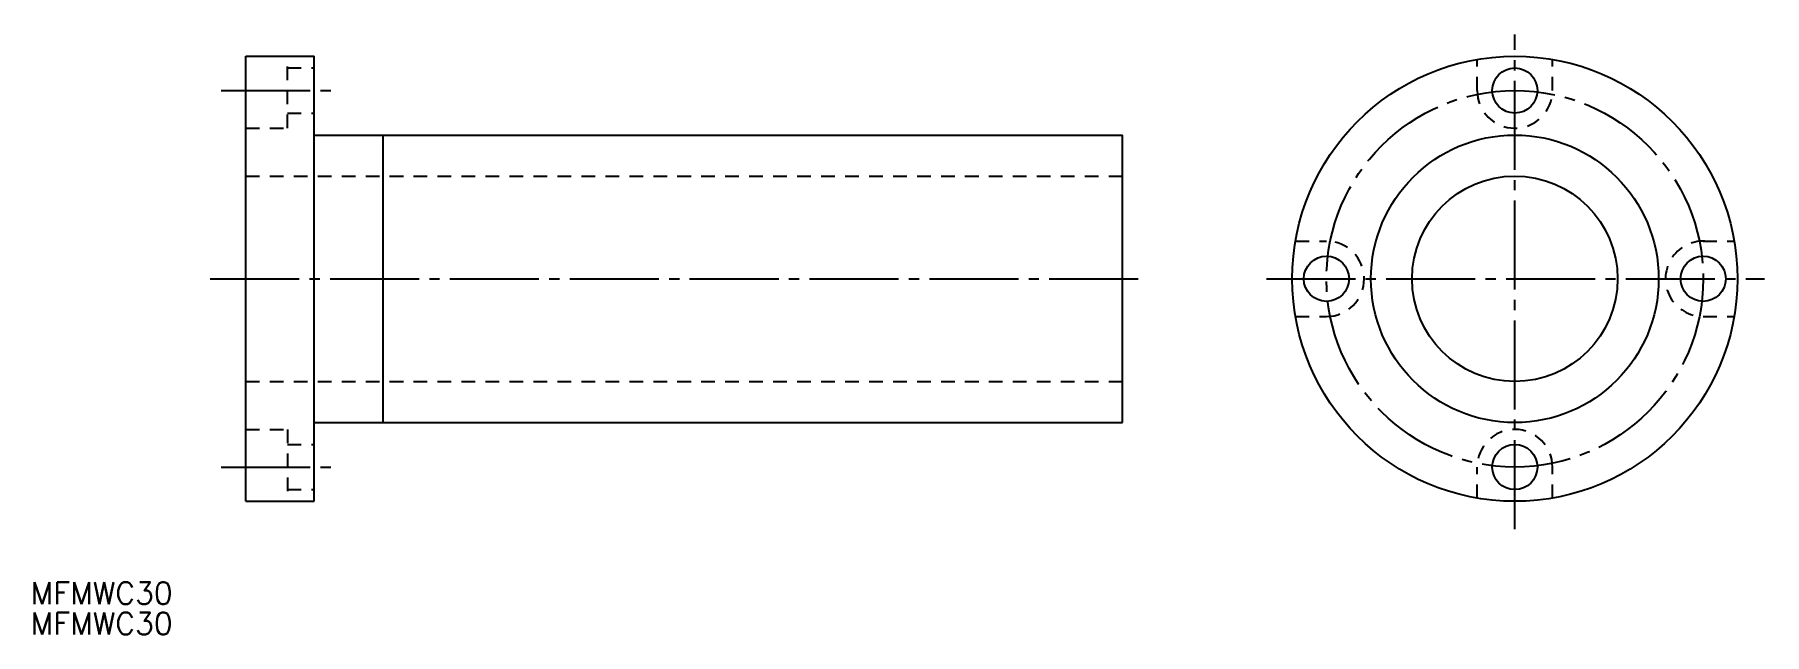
# Model space of a CAD drawing. Extents: x 80 to 333, y 139 to 226.
import ezdxf

# ---------------------------------------------------------------- set-up
doc = ezdxf.new("R2010")
doc.units = 0
doc.linetypes.add('CENTER', pattern=[17.5, 13, -1.5, 1.5, -1.5])
doc.linetypes.add('DASHED', pattern=[3.5, 2, -1.5])
doc.layers.get('0').update_dxf_attribs({"linetype": 'CONTINUOUS'})
doc.layers.add('CENTER', color=1, linetype='CENTER')
doc.styles.get("Standard").update_dxf_attribs({"font": 'txt.shx', "bigfont": '@extfont2.shx'})

msp = doc.modelspace()

# ---------------------------------------------------------------- linework, layer by layer
at = {"color": 7, "linetype": 'CONTINUOUS'}
for p, q in [((110.9, 223.15), (120.9, 223.15)), ((110.9, 158.15), (110.9, 223.15)), ((120.9, 158.15), (120.9, 223.15)), ((120.9, 158.15), (120.9, 223.15)), ((120.9, 211.65), (238.9, 211.65)), ((130.9, 211.65), (130.9, 169.65)), ((238.9, 169.65), (238.9, 211.65)), ((120.9, 169.65), (238.9, 169.65)), ((110.9, 158.15), (120.9, 158.15))]:
    msp.add_line(p, q, dxfattribs=at)
at = {"color": 3, "linetype": 'DASHED'}
for p, q in [((117, 212.65), (117, 223.15)), ((290.68, 218.15), (290.68, 222.68)), ((301.68, 218.15), (301.68, 222.68)), ((117, 221.45), (120.9, 221.45)), ((117, 214.85), (120.9, 214.85)), ((110.9, 212.65), (117, 212.65)), ((110.9, 205.65), (238.9, 205.65)), ((264.15, 196.15), (268.68, 196.15)), ((323.68, 196.15), (328.21, 196.15)), ((264.15, 185.15), (268.68, 185.15)), ((323.68, 185.15), (328.21, 185.15)), ((110.9, 175.65), (238.9, 175.65)), ((110.9, 168.65), (117, 168.65)), ((117, 168.65), (117, 158.15)), ((117, 166.45), (120.9, 166.45)), ((290.68, 158.62), (290.68, 163.15)), ((301.68, 158.62), (301.68, 163.15)), ((117, 159.85), (120.9, 159.85))]:
    msp.add_line(p, q, dxfattribs=at)
at = {"color": 1, "linetype": 'CENTER'}
msp.add_line((323.68, 190.49), (323.68, 190.06), dxfattribs=at)
at = {"color": 7, "linetype": 'CONTINUOUS'}
for centre, radius in [((296.18, 190.65), 32.5), ((296.18, 218.15), 3.3), ((296.18, 190.65), 21), ((296.18, 190.65), 15), ((268.68, 190.65), 3.3), ((323.68, 190.65), 3.3), ((296.18, 163.15), 3.3)]:
    msp.add_circle(centre, radius, dxfattribs=at)
at = {"color": 3, "linetype": 'DASHED'}
for centre, start, end in [((296.18, 218.15), 180, 0), ((268.68, 190.65), 270, 90), ((323.68, 190.65), 87.6651, 270), ((296.18, 163.15), 0, 180)]:
    msp.add_arc(centre, 5.5, start, end, dxfattribs=at)
at = {"layer": 'CENTER', "color": 1, "linetype": 'CENTER'}
for p, q in [((296.18, 154.08), (296.18, 226.32)), ((107.32, 218.15), (123.89, 218.15)), ((105.7, 190.65), (241.64, 190.65)), ((259.9, 190.65), (332.62, 190.65)), ((107.32, 163.15), (123.89, 163.15))]:
    msp.add_line(p, q, dxfattribs=at)
msp.add_circle((296.18, 190.65), 27.5, dxfattribs=at)

# ---------------------------------------------------------------- texts
at = {"color": 7, "linetype": 'CONTINUOUS'}
for p in [(79.51, 143.14), (79.51, 138.7)]:
    msp.add_text('MFMWC30', height=3.2, dxfattribs=at).set_placement(p)

doc.saveas('drawing.dxf')
